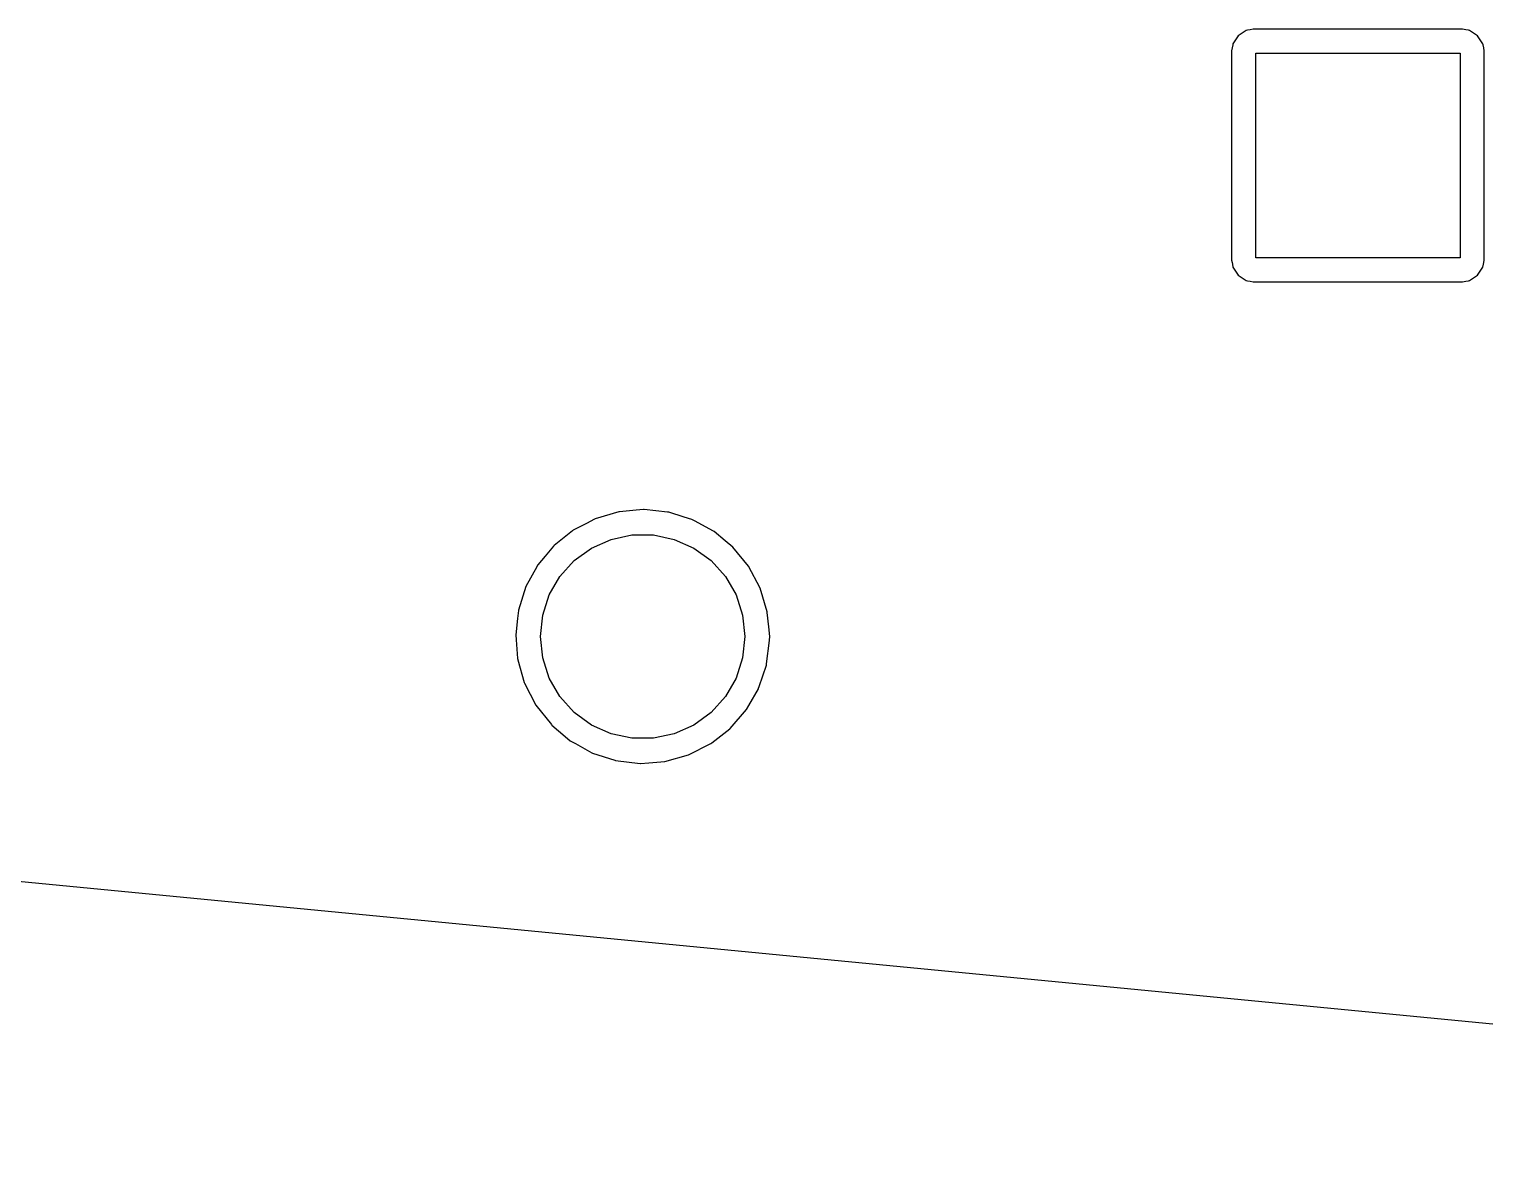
# Model space of a CAD drawing. Extents: x 128.4 to 165.4, y -118.6 to -85.1.
# Drawn here: x 138.63 to 150.73, y -118.59 to -109.25 of the extents above; entities that cross this region are included whole.
import ezdxf

# ---------------------------------------------------------------- set-up
doc = ezdxf.new("R2010")
doc.units = 0
doc.layers.add('BLACK', color=7, linetype='CONTINUOUS')

msp = doc.modelspace()

# ---------------------------------------------------------------- linework, layer by layer
at = {"layer": 'BLACK', "linetype": 'CONTINUOUS'}
for p, q in [((148.779, -109.255), (148.756, -109.259)), ((148.805, -109.249), (148.779, -109.255)), ((150.545, -109.249), (148.805, -109.249)), ((150.571, -109.255), (150.545, -109.249)), ((150.594, -109.259), (150.571, -109.255)), ((148.636, -109.372), (148.634, -109.381)), ((148.68, -109.305), (148.636, -109.372)), ((148.747, -109.261), (148.68, -109.305)), ((148.756, -109.259), (148.747, -109.261)), ((148.756, -109.259), (148.756, -109.259)), ((150.603, -109.261), (150.594, -109.259)), ((150.594, -109.259), (150.594, -109.259)), ((150.67, -109.305), (150.603, -109.261)), ((150.714, -109.372), (150.67, -109.305)), ((150.716, -109.381), (150.714, -109.372)), ((148.63, -109.404), (148.624, -109.43)), ((148.624, -109.43), (148.624, -111.17)), ((148.634, -109.381), (148.63, -109.404)), ((148.634, -109.381), (148.634, -109.381)), ((148.825, -111.15), (148.825, -109.45)), ((148.825, -109.45), (150.525, -109.45)), ((150.525, -109.45), (150.525, -111.15)), ((150.72, -109.404), (150.716, -109.381)), ((150.716, -109.381), (150.716, -109.381)), ((150.725, -109.43), (150.72, -109.404)), ((150.725, -111.17), (150.725, -109.43)), ((148.624, -111.17), (148.629, -111.191)), ((148.629, -111.191), (148.631, -111.204)), ((150.525, -111.15), (148.825, -111.15)), ((150.719, -111.204), (150.721, -111.191)), ((150.721, -111.191), (150.725, -111.17)), ((148.631, -111.204), (148.636, -111.228)), ((148.636, -111.228), (148.68, -111.295)), ((148.68, -111.295), (148.747, -111.339)), ((150.603, -111.339), (150.67, -111.295)), ((150.67, -111.295), (150.714, -111.228)), ((150.714, -111.228), (150.719, -111.204)), ((148.747, -111.339), (148.756, -111.341)), ((148.756, -111.341), (148.756, -111.341)), ((148.756, -111.341), (148.779, -111.345)), ((148.779, -111.345), (148.805, -111.35)), ((148.805, -111.35), (150.545, -111.35)), ((150.545, -111.35), (150.571, -111.345)), ((150.571, -111.345), (150.594, -111.341)), ((150.594, -111.341), (150.603, -111.339)), ((150.594, -111.341), (150.594, -111.341)), ((143.737, -113.244), (143.677, -113.25)), ((143.742, -113.245), (143.737, -113.244)), ((143.937, -113.265), (143.742, -113.245)), ((143.742, -113.245), (143.742, -113.245)), ((143.263, -113.359), (143.152, -113.417)), ((143.33, -113.324), (143.263, -113.359)), ((143.335, -113.321), (143.33, -113.324)), ((143.33, -113.324), (143.33, -113.324)), ((143.532, -113.263), (143.335, -113.321)), ((143.537, -113.263), (143.532, -113.263)), ((143.677, -113.25), (143.537, -113.263)), ((143.537, -113.263), (143.537, -113.263)), ((143.942, -113.266), (143.937, -113.265)), ((143.937, -113.265), (143.937, -113.265)), ((143.947, -113.267), (143.942, -113.266)), ((144.076, -113.307), (143.947, -113.267)), ((143.947, -113.267), (143.947, -113.267)), ((144.139, -113.327), (144.076, -113.307)), ((144.143, -113.329), (144.139, -113.327)), ((144.162, -113.339), (144.143, -113.329)), ((144.143, -113.329), (144.143, -113.329)), ((144.32, -113.425), (144.162, -113.339)), ((143.148, -113.42), (142.995, -113.543)), ((143.152, -113.417), (143.148, -113.42)), ((143.467, -113.492), (143.641, -113.455)), ((143.641, -113.455), (143.819, -113.455)), ((143.819, -113.455), (143.993, -113.492)), ((144.324, -113.428), (144.32, -113.425)), ((144.416, -113.504), (144.324, -113.428)), ((144.324, -113.428), (144.324, -113.428)), ((142.988, -113.55), (142.92, -113.631)), ((142.991, -113.546), (142.988, -113.55)), ((142.988, -113.55), (142.988, -113.55)), ((142.995, -113.543), (142.991, -113.546)), ((142.995, -113.543), (142.995, -113.543)), ((143.161, -113.668), (143.305, -113.564)), ((143.305, -113.564), (143.467, -113.492)), ((143.993, -113.492), (144.155, -113.564)), ((144.155, -113.564), (144.299, -113.668)), ((144.479, -113.556), (144.416, -113.504)), ((144.609, -113.716), (144.479, -113.556)), ((142.85, -113.72), (142.76, -113.884)), ((142.857, -113.708), (142.85, -113.72)), ((142.859, -113.704), (142.857, -113.708)), ((142.857, -113.708), (142.857, -113.708)), ((142.92, -113.631), (142.859, -113.704)), ((143.042, -113.8), (143.161, -113.668)), ((144.299, -113.668), (144.418, -113.8)), ((144.706, -113.898), (144.609, -113.716)), ((142.953, -113.954), (143.042, -113.8)), ((144.418, -113.8), (144.507, -113.954)), ((142.76, -113.884), (142.697, -114.081)), ((142.899, -114.123), (142.953, -113.954)), ((144.507, -113.954), (144.561, -114.123)), ((144.765, -114.095), (144.706, -113.898)), ((142.697, -114.085), (142.69, -114.149)), ((142.697, -114.081), (142.697, -114.085)), ((142.697, -114.085), (142.697, -114.085)), ((144.766, -114.1), (144.765, -114.095)), ((142.69, -114.149), (142.675, -114.285)), ((142.88, -114.3), (142.899, -114.123)), ((144.561, -114.123), (144.58, -114.3)), ((144.778, -114.219), (144.766, -114.1)), ((144.766, -114.1), (144.766, -114.1)), ((142.675, -114.285), (142.678, -114.327)), ((142.678, -114.327), (142.691, -114.482)), ((142.899, -114.477), (142.88, -114.3)), ((144.58, -114.3), (144.561, -114.477)), ((144.76, -114.528), (144.785, -114.332)), ((144.786, -114.3), (144.778, -114.219)), ((144.785, -114.329), (144.786, -114.3)), ((144.785, -114.332), (144.785, -114.329)), ((142.691, -114.482), (142.692, -114.491)), ((142.692, -114.491), (142.693, -114.495)), ((142.693, -114.495), (142.693, -114.495)), ((142.693, -114.495), (142.746, -114.681)), ((142.953, -114.646), (142.899, -114.477)), ((144.561, -114.477), (144.507, -114.646)), ((144.699, -114.717), (144.758, -114.538)), ((144.758, -114.538), (144.759, -114.534)), ((144.758, -114.538), (144.758, -114.538)), ((144.759, -114.534), (144.76, -114.528)), ((142.746, -114.681), (142.749, -114.689)), ((142.749, -114.689), (142.843, -114.872)), ((143.042, -114.8), (142.953, -114.646)), ((144.507, -114.646), (144.418, -114.8)), ((143.161, -114.932), (143.042, -114.8)), ((144.418, -114.8), (144.299, -114.932)), ((144.612, -114.874), (144.692, -114.734)), ((144.692, -114.734), (144.694, -114.729)), ((144.692, -114.734), (144.692, -114.734)), ((144.694, -114.729), (144.699, -114.717)), ((142.843, -114.872), (142.971, -115.033)), ((143.305, -115.036), (143.161, -114.932)), ((144.299, -114.932), (144.155, -115.036)), ((144.458, -115.064), (144.593, -114.908)), ((144.593, -114.908), (144.612, -114.874)), ((142.971, -115.033), (142.974, -115.036)), ((142.974, -115.036), (142.974, -115.036)), ((142.974, -115.036), (143.087, -115.132)), ((143.467, -115.108), (143.305, -115.036)), ((144.155, -115.036), (143.993, -115.108)), ((144.454, -115.067), (144.458, -115.064)), ((143.087, -115.132), (143.128, -115.167)), ((143.128, -115.167), (143.132, -115.169)), ((143.132, -115.169), (143.132, -115.169)), ((143.132, -115.169), (143.171, -115.191)), ((143.641, -115.145), (143.467, -115.108)), ((143.819, -115.145), (143.641, -115.145)), ((143.993, -115.108), (143.819, -115.145)), ((144.296, -115.191), (144.305, -115.184)), ((144.305, -115.184), (144.454, -115.067)), ((144.454, -115.067), (144.454, -115.067)), ((143.171, -115.191), (143.307, -115.267)), ((143.307, -115.267), (143.312, -115.269)), ((143.312, -115.269), (143.499, -115.329)), ((143.913, -115.34), (144.112, -115.284)), ((144.112, -115.284), (144.116, -115.282)), ((144.116, -115.282), (144.291, -115.193)), ((144.116, -115.282), (144.116, -115.282)), ((144.291, -115.193), (144.296, -115.191)), ((144.291, -115.193), (144.291, -115.193)), ((143.499, -115.329), (143.499, -115.329)), ((143.499, -115.329), (143.503, -115.331)), ((143.503, -115.331), (143.708, -115.355)), ((143.708, -115.355), (143.713, -115.355)), ((143.713, -115.355), (143.781, -115.35)), ((143.713, -115.355), (143.713, -115.355)), ((143.781, -115.35), (143.913, -115.34)), ((139.915, -116.47), (136.132, -116.103)), ((161.839, -118.594), (139.915, -116.47))]:
    msp.add_line(p, q, dxfattribs=at)

doc.saveas('drawing.dxf')
